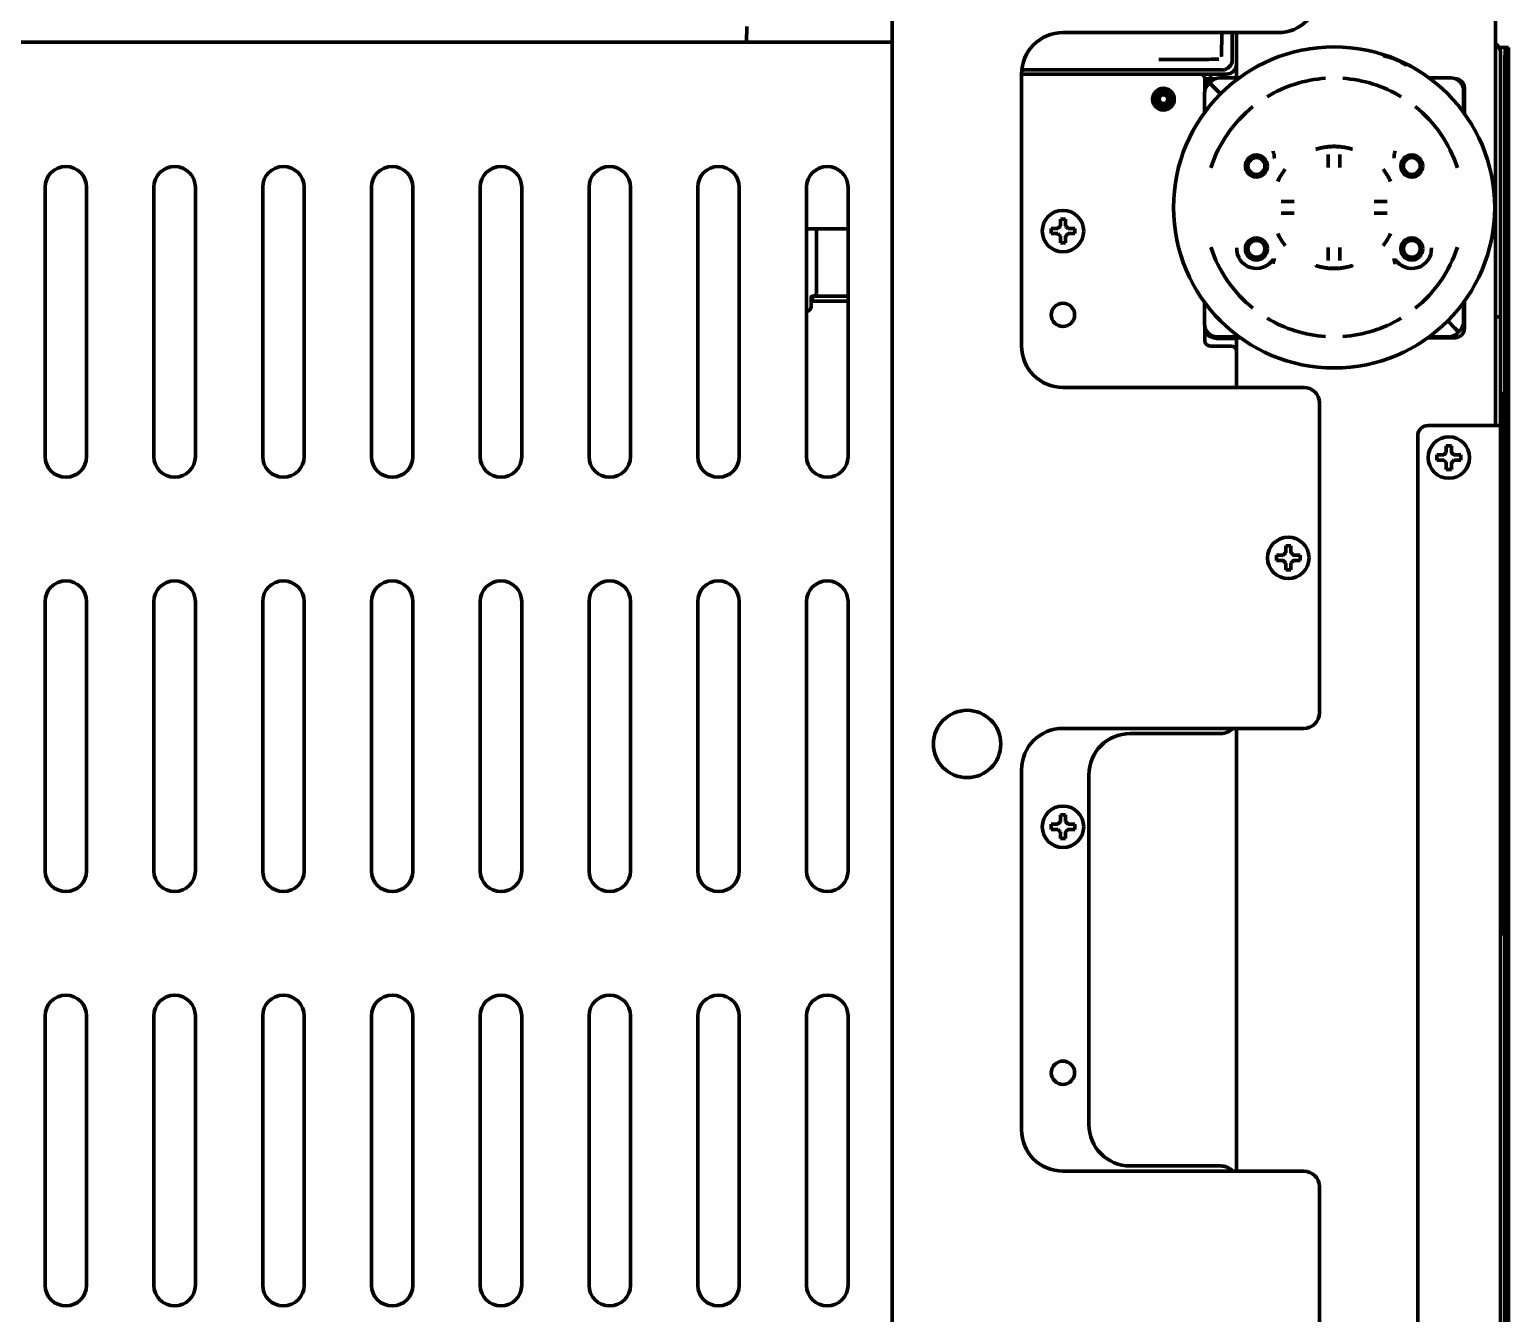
# Model space of a CAD drawing. Header units: inches. Extents: x -3022 to 7311, y 343 to 5680.
# Drawn here: x 3371.9 to 3657.4, y 5254.6 to 5502.5 of the extents above; entities that cross this region are included whole.
import ezdxf

# ---------------------------------------------------------------- set-up
doc = ezdxf.new("R2010")
doc.units = ezdxf.units.IN

msp = doc.modelspace()

# ---------------------------------------------------------------- linework, layer by layer
at = {"linetype": 'Continuous', "lineweight": 70}
for p, q in [((3654.92, 5447.07), (3654.92, 5597.1)), ((3538.42, 5510.9), (3538.42, 4887.6)), ((3510.37, 5503.13), (3510.32, 5500.1)), ((3571.42, 5501.96), (3612.92, 5501.96)), ((3604.11, 5496.74), (3604.11, 5501.96)), ((3604.92, 5493.2), (3604.92, 5501.96)), ((3224.91, 5500.1), (3538.41, 5500.1)), ((3655.65, 5499.1), (3655.9, 5499.1)), ((3656.9, 5499.1), (3655.9, 5499.1)), ((3657.42, 5499.1), (3656.9, 5499.1)), ((3657.42, 5499.1), (3657.42, 5499.1)), ((3657.42, 4925.13), (3657.42, 5499.1)), ((3655.92, 5498.1), (3655.92, 5497.89)), ((3655.92, 5496.52), (3655.92, 5497.89)), ((3655.92, 5447.41), (3655.92, 5496.52)), ((3656.74, 5496.1), (3656.74, 4926.13)), ((3563.42, 5493.96), (3563.42, 5441.46)), ((3597.82, 5493.94), (3563.42, 5493.94)), ((3563.46, 5494.74), (3602.12, 5494.74)), ((3597.82, 5493.94), (3602.92, 5493.94)), ((3598.37, 5493.94), (3598.37, 5493.77)), ((3600.65, 5493.05), (3598.8, 5493.05)), ((3599.92, 5493.93), (3599.92, 5493.04)), ((3600.72, 5493.05), (3600.87, 5493.05)), ((3605.44, 5493.2), (3601.72, 5493.2)), ((3602.42, 5493.2), (3602.42, 5493.94)), ((3604.4, 5494.6), (3604.92, 5494.6)), ((3646.27, 5493.2), (3642.1, 5493.2)), ((3598.77, 5486.53), (3598.77, 5490.25)), ((3598.82, 5492.94), (3598.82, 5490.74)), ((3598.92, 5491.1), (3598.92, 5491.25)), ((3599.5, 5492.01), (3599.73, 5492.24)), ((3599.95, 5492.47), (3599.73, 5492.24)), ((3600.43, 5491.53), (3599.73, 5492.24)), ((3600.43, 5491.53), (3599.73, 5492.24)), ((3600.43, 5491.53), (3601.85, 5490.12)), ((3600.43, 5491.53), (3601.85, 5490.12)), ((3648.77, 5486.53), (3648.77, 5490.7)), ((3648.92, 5491.25), (3648.92, 5486.32)), ((3612.19, 5478.03), (3612.19, 5478.36)), ((3635.35, 5478.03), (3635.35, 5478.36)), ((3374.92, 5420.1), (3374.92, 5472.1)), ((3382.92, 5472.1), (3382.92, 5420.1)), ((3395.92, 5420.1), (3395.92, 5472.1)), ((3403.92, 5472.1), (3403.92, 5420.1)), ((3416.92, 5420.1), (3416.92, 5472.1)), ((3424.92, 5472.1), (3424.92, 5420.1)), ((3437.92, 5420.1), (3437.92, 5472.1)), ((3445.92, 5472.1), (3445.92, 5420.1)), ((3458.92, 5420.1), (3458.92, 5472.1)), ((3466.92, 5472.1), (3466.92, 5420.1)), ((3479.92, 5420.1), (3479.92, 5472.1)), ((3487.92, 5472.1), (3487.92, 5420.1)), ((3500.92, 5420.1), (3500.92, 5472.1)), ((3508.92, 5472.1), (3508.92, 5420.1)), ((3521.92, 5420.1), (3521.92, 5472.1)), ((3529.92, 5472.1), (3529.92, 5420.1)), ((3521.92, 5464.1), (3529.92, 5464.1)), ((3523.82, 5461.06), (3523.82, 5464.1)), ((3569.12, 5463.64), (3569.12, 5464.14)), ((3569.12, 5463.14), (3569.12, 5463.64)), ((3573.72, 5464.14), (3573.72, 5463.64)), ((3573.72, 5463.64), (3573.72, 5463.14)), ((3523.82, 5451.6), (3523.82, 5461.06)), ((3612.19, 5458.36), (3612.19, 5458.04)), ((3635.35, 5458.36), (3635.35, 5458.04)), ((3522.82, 5450.83), (3522.82, 5450.85)), ((3522.82, 5449.1), (3522.82, 5450.83)), ((3523.07, 5451.1), (3529.92, 5451.1)), ((3523.07, 5450.1), (3523.07, 5451.1)), ((3529.92, 5450.1), (3523.07, 5450.1)), ((3598.77, 5445.7), (3598.77, 5449.87)), ((3648.77, 5446.15), (3648.77, 5449.87)), ((3648.92, 5450.07), (3648.92, 5444.85)), ((3655.92, 5447.1), (3655.92, 5447.41)), ((3598.82, 5445.2), (3598.82, 5442.44)), ((3645.69, 5446.28), (3647.1, 5444.86)), ((3645.69, 5446.28), (3647.1, 5444.86)), ((3647.81, 5444.16), (3647.1, 5444.86)), ((3647.81, 5444.16), (3647.1, 5444.86)), ((3654.92, 5447.1), (3655.92, 5447.1)), ((3654.92, 5447.08), (3654.92, 5446.1)), ((3654.92, 5426.1), (3654.92, 5446.1)), ((3655.92, 5446.1), (3655.92, 5447.1)), ((3655.92, 5426.1), (3655.92, 5446.1)), ((3600.29, 5443.1), (3600.3, 5443.1)), ((3605.64, 5443.05), (3600.72, 5443.05)), ((3605.44, 5443.2), (3601.27, 5443.2)), ((3604.92, 5442.9), (3601.37, 5442.9)), ((3604.92, 5433.44), (3604.92, 5443.05)), ((3647.12, 5443.05), (3641.89, 5443.05)), ((3645.82, 5443.2), (3642.1, 5443.2)), ((3647.81, 5444.16), (3647.58, 5443.93)), ((3647.81, 5444.16), (3648.04, 5444.38)), ((3603.92, 5441.44), (3599.82, 5441.44)), ((3571.42, 5433.46), (3617.92, 5433.46)), ((3620.92, 5430.46), (3620.92, 5370.62)), ((3655.95, 5430.6), (3655.95, 5432.6)), ((3655.95, 5432.6), (3656, 5432.6)), ((3655.95, 5329.6), (3655.95, 5430.6)), ((3656, 5432.6), (3656, 5430.6)), ((3656, 5430.6), (3656, 5329.6)), ((3655.92, 5430.1), (3655.95, 5430.1)), ((3653.92, 5426.1), (3641.92, 5426.1)), ((3655.92, 5426.1), (3653.92, 5426.1)), ((3655.92, 4622.11), (3655.92, 5426.1)), ((3639.92, 4622.11), (3639.92, 5424.1)), ((3643.62, 5419.9), (3643.62, 5420.4)), ((3643.62, 5419.4), (3643.62, 5419.9)), ((3648.22, 5420.4), (3648.22, 5419.9)), ((3648.22, 5419.9), (3648.22, 5419.4)), ((3612.62, 5400.54), (3612.62, 5401.04)), ((3612.62, 5400.04), (3612.62, 5400.54)), ((3617.22, 5401.04), (3617.22, 5400.54)), ((3617.22, 5400.54), (3617.22, 5400.04)), ((3374.92, 5340.1), (3374.92, 5392.1)), ((3382.92, 5392.1), (3382.92, 5340.1)), ((3395.92, 5340.1), (3395.92, 5392.1)), ((3403.92, 5392.1), (3403.92, 5340.1)), ((3416.92, 5340.1), (3416.92, 5392.1)), ((3424.92, 5392.1), (3424.92, 5340.1)), ((3437.92, 5340.1), (3437.92, 5392.1)), ((3445.92, 5392.1), (3445.92, 5340.1)), ((3458.92, 5340.1), (3458.92, 5392.1)), ((3466.92, 5392.1), (3466.92, 5340.1)), ((3479.92, 5340.1), (3479.92, 5392.1)), ((3487.92, 5392.1), (3487.92, 5340.1)), ((3500.92, 5340.1), (3500.92, 5392.1)), ((3508.92, 5392.1), (3508.92, 5340.1)), ((3521.92, 5340.1), (3521.92, 5392.1)), ((3529.92, 5392.1), (3529.92, 5340.1)), ((3617.92, 5367.62), (3571.42, 5367.62)), ((3604.92, 5282.12), (3604.92, 5367.61)), ((3601.92, 5366.62), (3584.42, 5366.62)), ((3563.42, 5359.62), (3563.42, 5290.12)), ((3576.42, 5291.12), (3576.42, 5358.62)), ((3569.12, 5348.62), (3569.12, 5349.12)), ((3569.12, 5348.12), (3569.12, 5348.62)), ((3573.72, 5349.12), (3573.72, 5348.62)), ((3573.72, 5348.62), (3573.72, 5348.12)), ((3655.95, 5330.1), (3655.92, 5330.1)), ((3655.95, 5327.6), (3655.95, 5329.6)), ((3656, 5327.6), (3655.95, 5327.6)), ((3656, 5329.6), (3656, 5327.6)), ((3374.92, 5260.1), (3374.92, 5312.1)), ((3382.92, 5312.1), (3382.92, 5260.1)), ((3395.92, 5260.1), (3395.92, 5312.1)), ((3403.92, 5312.1), (3403.92, 5260.1)), ((3416.92, 5260.1), (3416.92, 5312.1)), ((3424.92, 5312.1), (3424.92, 5260.1)), ((3437.92, 5260.1), (3437.92, 5312.1)), ((3445.92, 5312.1), (3445.92, 5260.1)), ((3458.92, 5260.1), (3458.92, 5312.1)), ((3466.92, 5312.1), (3466.92, 5260.1)), ((3479.92, 5260.1), (3479.92, 5312.1)), ((3487.92, 5312.1), (3487.92, 5260.1)), ((3500.92, 5260.1), (3500.92, 5312.1)), ((3508.92, 5312.1), (3508.92, 5260.1)), ((3521.92, 5260.1), (3521.92, 5312.1)), ((3529.92, 5312.1), (3529.92, 5260.1)), ((3571.42, 5282.12), (3617.92, 5282.12)), ((3601.92, 5283.12), (3584.42, 5283.12)), ((3620.92, 5279.12), (3620.92, 5219.28))]:
    msp.add_line(p, q, dxfattribs=at)
for centre, radius in [((3623.77, 5468.2), 31), ((3590.82, 5489.1), 2.1), ((3590.82, 5489.1), 1.81), ((3590.82, 5489.1), 1.34), ((3590.82, 5489.1), 1.2), ((3590.82, 5489.1), 0.857), ((3608.77, 5476.2), 2.13), ((3608.77, 5476.2), 1.63), ((3638.77, 5476.2), 2.13), ((3638.77, 5476.2), 1.63), ((3571.42, 5463.64), 4), ((3608.77, 5460.2), 2.13), ((3608.77, 5460.2), 1.63), ((3638.77, 5460.2), 2.13), ((3638.77, 5460.2), 1.63), ((3571.42, 5447.46), 2.25), ((3645.92, 5419.9), 4), ((3614.92, 5400.54), 4), ((3552.92, 5364.6), 6.5), ((3571.42, 5348.62), 4), ((3571.42, 5301.12), 2.25)]:
    msp.add_circle(centre, radius, dxfattribs=at)
for centre, radius, start, end in [((3612.92, 5509.96), 8, 270, 0), ((3571.42, 5493.96), 8, 90, 180), ((3653.92, 5498.1), 2, 0, 59.9991), ((3597.82, 5492.94), 1, 0, 90), ((3600.72, 5491.25), 1.8, 90, 180), ((3601.72, 5490.7), 2.5, 90, 135), ((3623.77, 5468.2), 24.99, 93.8243, 121.1757), ((3623.77, 5468.2), 24.99, 58.8243, 86.1757), ((3646.27, 5490.7), 2.5, 0, 90), ((3647.12, 5491.25), 1.8, 0, 90), ((3601.27, 5490.25), 2.5, 135, 180), ((3623.77, 5468.2), 24.99, 128.8243, 162.147), ((3623.77, 5468.2), 24.99, 17.853, 51.1757), ((3378.92, 5472.1), 4, 0, 180), ((3399.92, 5472.1), 4, 0, 180), ((3420.92, 5472.1), 4, 0, 180), ((3441.92, 5472.1), 4, 0, 180), ((3462.92, 5472.1), 4, 0, 180), ((3483.92, 5472.1), 4, 0, 180), ((3504.92, 5472.1), 4, 0, 180), ((3525.92, 5472.1), 4, 0, 180), ((3623.77, 5468.2), 12, 142.0046, 155.1606), ((3623.77, 5468.2), 12, 24.8394, 37.9954), ((3623.77, 5468.2), 12, 204.8394, 217.9954), ((3623.77, 5468.2), 12, 322.0046, 335.1606), ((3623.77, 5468.2), 24.99, 197.853, 231.1757), ((3608.77, 5460.2), 3.79, 177.1673, 327.7516), ((3638.77, 5460.2), 3.79, 212.2484, 2.8327), ((3623.77, 5468.2), 24.99, 308.8243, 342.147), ((3523.07, 5450.85), 0.25, 90, 180.0001), ((3523.32, 5451.6), 0.5, 270, 0), ((3521.82, 5449.1), 1, 275.7403, 0), ((3601.27, 5445.7), 2.5, 180, 270), ((3600.72, 5444.85), 1.8, 180, 270), ((3623.77, 5468.2), 24.99, 238.8243, 266.1757), ((3623.77, 5468.2), 24.99, 273.8243, 301.1757), ((3647.12, 5444.85), 1.8, 270, 0), ((3646.27, 5446.15), 2.5, 315, 0), ((3601.37, 5445.9), 3, 211.7883, 227.7239), ((3599.82, 5442.44), 1, 180, 270), ((3601.37, 5445.9), 3, 248.7558, 270), ((3645.82, 5445.7), 2.5, 270, 315), ((3571.42, 5441.46), 8, 180, 270), ((3603.92, 5440.44), 1, 0, 90), ((3617.92, 5430.46), 3, 0, 90), ((3641.92, 5424.1), 2, 90, 180), ((3378.92, 5420.1), 4, 180, 0), ((3399.92, 5420.1), 4, 180, 0), ((3420.92, 5420.1), 4, 180, 0), ((3441.92, 5420.1), 4, 180, 0), ((3462.92, 5420.1), 4, 180, 0), ((3483.92, 5420.1), 4, 180, 0), ((3504.92, 5420.1), 4, 180, 0), ((3525.92, 5420.1), 4, 180, 0), ((3378.92, 5392.1), 4, 0, 180), ((3399.92, 5392.1), 4, 0, 180), ((3420.92, 5392.1), 4, 0, 180), ((3441.92, 5392.1), 4, 0, 180), ((3462.92, 5392.1), 4, 0, 180), ((3483.92, 5392.1), 4, 0, 180), ((3504.92, 5392.1), 4, 0, 180), ((3525.92, 5392.1), 4, 0, 180), ((3617.92, 5370.62), 3, 270, 0), ((3571.42, 5359.62), 8, 90, 180), ((3601.92, 5369.62), 3, 270, 318.1894), ((3584.42, 5358.62), 8, 90, 180), ((3378.92, 5340.1), 4, 180, 0), ((3399.92, 5340.1), 4, 180, 0), ((3420.92, 5340.1), 4, 180, 0), ((3441.92, 5340.1), 4, 180, 0), ((3462.92, 5340.1), 4, 180, 0), ((3483.92, 5340.1), 4, 180, 0), ((3504.92, 5340.1), 4, 180, 0), ((3525.92, 5340.1), 4, 180, 0), ((3378.92, 5312.1), 4, 0, 180), ((3399.92, 5312.1), 4, 0, 180), ((3420.92, 5312.1), 4, 0, 180), ((3441.92, 5312.1), 4, 0, 180), ((3462.92, 5312.1), 4, 0, 180), ((3483.92, 5312.1), 4, 0, 180), ((3504.92, 5312.1), 4, 0, 180), ((3525.92, 5312.1), 4, 0, 180), ((3584.42, 5291.12), 8, 180, 270), ((3571.42, 5290.12), 8, 180, 270), ((3601.92, 5280.12), 3, 41.8106, 90), ((3617.92, 5279.12), 3, 0, 90), ((3378.92, 5260.1), 4, 180, 0), ((3399.92, 5260.1), 4, 180, 0), ((3420.92, 5260.1), 4, 180, 0), ((3441.92, 5260.1), 4, 180, 0), ((3462.92, 5260.1), 4, 180, 0), ((3483.92, 5260.1), 4, 180, 0), ((3504.92, 5260.1), 4, 180, 0), ((3525.92, 5260.1), 4, 180, 0)]:
    msp.add_arc(centre, radius, start, end, dxfattribs=at)
for centre, major_axis, ratio, start_param, end_param in [((3655.9, 5496.1), (0, -3), 0.052336, 3.141593, 3.653476), ((3656.9, 5496.1), (0, 3), 0.052336, 0, 1.570796), ((3597.64, 5496.88), (-4.95, -0.02), 0.020055, 1.452138, 2.472107), ((3602.11, 5496.74), (1.42, -1.42), 0.998783, 5.498396, 7.067974), ((3602.92, 5495.94), (1.42, -1.42), 0.998783, 5.498396, 7.067974)]:
    msp.add_ellipse(centre, major_axis=major_axis, ratio=ratio, start_param=start_param, end_param=end_param, dxfattribs=at)
for points, degree, knots in [([(3602.07, 5501.63), (3602.07, 5501.33), (3602.07, 5500.73), (3602.06, 5499.78), (3602.05, 5498.95), (3602.05, 5498.44), (3602.03, 5497.72), (3602.02, 5497.34)], 2, [0, 0, 0, 0.125, 0.25, 0.5, 0.625, 0.75, 1, 1, 1]), ([(3637.77, 5495.56), (3637.61, 5495.69), (3637.44, 5495.81), (3637.09, 5496.03), (3636.91, 5496.14), (3636.55, 5496.34), (3636.37, 5496.44), (3636.13, 5496.55), (3636.08, 5496.57), (3635.99, 5496.62), (3635.94, 5496.64), (3635.8, 5496.7), (3635.61, 5496.78), (3635.42, 5496.86), (3635.22, 5496.94), (3635.12, 5496.97), (3634.93, 5497.04), (3634.83, 5497.07), (3634.68, 5497.12), (3634.63, 5497.13), (3634.53, 5497.16), (3634.48, 5497.18), (3634.23, 5497.25), (3634.03, 5497.3), (3633.62, 5497.38), (3633.42, 5497.42), (3633.21, 5497.45)], 3, [0, 0, 0, 0, 0.125, 0.125, 0.25, 0.25, 0.375, 0.375, 0.40625, 0.40625, 0.4375, 0.4375, 0.5, 0.5625, 0.5625, 0.625, 0.625, 0.6875, 0.6875, 0.71875, 0.71875, 0.75, 0.75, 0.875, 0.875, 1, 1, 1, 1]), ([(3612.17, 5478.49), (3612.14, 5478.58), (3612.11, 5478.67), (3612.06, 5478.81), (3612.05, 5478.86), (3612.02, 5478.92), (3612.01, 5478.95), (3612, 5478.99), (3611.99, 5479.02), (3611.98, 5479.04)], 3, [0, 0, 0, 0, 0.5, 0.5, 0.75, 0.75, 0.875, 0.875, 1, 1, 1, 1]), ([(3635.37, 5478.49), (3635.4, 5478.58), (3635.43, 5478.67), (3635.47, 5478.81), (3635.49, 5478.86), (3635.51, 5478.92), (3635.52, 5478.95), (3635.54, 5478.99), (3635.55, 5479.02), (3635.56, 5479.04)], 3, [0, 0, 0, 0, 0.5, 0.5, 0.75, 0.75, 0.875, 0.875, 1, 1, 1, 1]), ([(3612.19, 5478.36), (3612.19, 5478.38), (3612.19, 5478.4), (3612.18, 5478.44), (3612.18, 5478.46), (3612.17, 5478.49)], 3, [0, 0, 0, 0, 0.5, 0.5, 1, 1, 1, 1]), ([(3612.19, 5478.03), (3612.2, 5477.97), (3612.21, 5477.92), (3612.23, 5477.81), (3612.24, 5477.77), (3612.25, 5477.72)], 3, [0, 0, 0, 0, 0.5, 0.5, 1, 1, 1, 1]), ([(3622.65, 5478.41), (3622.65, 5478.33), (3622.65, 5478.24), (3622.64, 5478.07), (3622.64, 5477.88), (3622.64, 5477.69), (3622.64, 5477.56), (3622.64, 5477.53), (3622.64, 5477.48), (3622.64, 5477.46), (3622.64, 5477.38), (3622.64, 5477.33), (3622.64, 5477.17), (3622.64, 5476.95), (3622.64, 5476.73), (3622.64, 5476.56), (3622.64, 5476.48), (3622.64, 5476.39), (3622.64, 5476.33), (3622.64, 5476.3), (3622.64, 5476.16), (3622.64, 5476.05), (3622.64, 5475.93)], 3, [0, 0, 0, 0, 0.125, 0.125, 0.25, 0.375, 0.375, 0.40625, 0.40625, 0.4375, 0.4375, 0.5, 0.5, 0.625, 0.75, 0.75, 0.8125, 0.84375, 0.84375, 0.875, 0.875, 1, 1, 1, 1]), ([(3624.9, 5475.93), (3624.9, 5476.05), (3624.9, 5476.16), (3624.9, 5476.39), (3624.9, 5476.61), (3624.9, 5476.84), (3624.9, 5476.97), (3624.9, 5477), (3624.9, 5477.06), (3624.9, 5477.08), (3624.9, 5477.17), (3624.9, 5477.22), (3624.89, 5477.38), (3624.89, 5477.58), (3624.89, 5477.78), (3624.89, 5477.92), (3624.89, 5477.99), (3624.89, 5478.06), (3624.89, 5478.11), (3624.89, 5478.13), (3624.89, 5478.24), (3624.89, 5478.33), (3624.89, 5478.41)], 3, [0, 0, 0, 0, 0.125, 0.125, 0.25, 0.375, 0.375, 0.40625, 0.40625, 0.4375, 0.4375, 0.5, 0.5, 0.625, 0.75, 0.75, 0.8125, 0.84375, 0.84375, 0.875, 0.875, 1, 1, 1, 1]), ([(3635.29, 5477.72), (3635.3, 5477.77), (3635.31, 5477.81), (3635.33, 5477.92), (3635.34, 5477.97), (3635.35, 5478.03)], 3, [0, 0, 0, 0, 0.5, 0.5, 1, 1, 1, 1]), ([(3635.35, 5478.36), (3635.35, 5478.38), (3635.35, 5478.4), (3635.36, 5478.44), (3635.36, 5478.46), (3635.37, 5478.49)], 3, [0, 0, 0, 0, 0.5, 0.5, 1, 1, 1, 1]), ([(3616.04, 5469.33), (3615.92, 5469.33), (3615.81, 5469.33), (3615.58, 5469.33), (3615.35, 5469.33), (3615.13, 5469.33), (3614.99, 5469.33), (3614.96, 5469.33), (3614.91, 5469.33), (3614.88, 5469.33), (3614.8, 5469.33), (3614.75, 5469.33), (3614.59, 5469.32), (3614.38, 5469.32), (3614.18, 5469.32), (3614.04, 5469.32), (3613.97, 5469.32), (3613.9, 5469.32), (3613.86, 5469.32), (3613.83, 5469.32), (3613.72, 5469.32), (3613.64, 5469.32), (3613.55, 5469.32)], 3, [0, 0, 0, 0, 0.125, 0.125, 0.25, 0.375, 0.375, 0.40625, 0.40625, 0.4375, 0.4375, 0.5, 0.5, 0.625, 0.75, 0.75, 0.8125, 0.84375, 0.84375, 0.875, 0.875, 1, 1, 1, 1]), ([(3633.98, 5469.32), (3633.9, 5469.32), (3633.81, 5469.32), (3633.64, 5469.32), (3633.45, 5469.32), (3633.26, 5469.32), (3633.13, 5469.32), (3633.1, 5469.32), (3633.05, 5469.32), (3633.03, 5469.32), (3632.95, 5469.32), (3632.9, 5469.32), (3632.74, 5469.33), (3632.52, 5469.33), (3632.3, 5469.33), (3632.13, 5469.33), (3632.05, 5469.33), (3631.96, 5469.33), (3631.9, 5469.33), (3631.87, 5469.33), (3631.73, 5469.33), (3631.62, 5469.33), (3631.5, 5469.33)], 3, [0, 0, 0, 0, 0.125, 0.125, 0.25, 0.375, 0.375, 0.40625, 0.40625, 0.4375, 0.4375, 0.5, 0.5, 0.625, 0.75, 0.75, 0.8125, 0.84375, 0.84375, 0.875, 0.875, 1, 1, 1, 1]), ([(3571.92, 5465.94), (3571.92, 5465.74), (3571.92, 5465.53), (3571.92, 5465.2), (3571.92, 5465.09), (3571.92, 5464.87), (3571.92, 5464.75), (3571.92, 5464.64)], 3, [0, 0, 0, 0, 0.5, 0.5, 0.75, 0.75, 1, 1, 1, 1]), ([(3613.55, 5467.08), (3613.64, 5467.08), (3613.72, 5467.08), (3613.9, 5467.08), (3614.08, 5467.07), (3614.28, 5467.07), (3614.41, 5467.07), (3614.43, 5467.07), (3614.48, 5467.07), (3614.51, 5467.07), (3614.59, 5467.07), (3614.64, 5467.07), (3614.8, 5467.07), (3615.01, 5467.07), (3615.24, 5467.07), (3615.4, 5467.07), (3615.49, 5467.07), (3615.58, 5467.07), (3615.63, 5467.07), (3615.66, 5467.07), (3615.81, 5467.07), (3615.92, 5467.07), (3616.04, 5467.07)], 3, [0, 0, 0, 0, 0.125, 0.125, 0.25, 0.375, 0.375, 0.40625, 0.40625, 0.4375, 0.4375, 0.5, 0.5, 0.625, 0.75, 0.75, 0.8125, 0.84375, 0.84375, 0.875, 0.875, 1, 1, 1, 1]), ([(3631.5, 5467.07), (3631.62, 5467.07), (3631.73, 5467.07), (3631.96, 5467.07), (3632.18, 5467.07), (3632.41, 5467.07), (3632.54, 5467.07), (3632.57, 5467.07), (3632.63, 5467.07), (3632.65, 5467.07), (3632.73, 5467.07), (3632.79, 5467.07), (3632.95, 5467.07), (3633.15, 5467.07), (3633.35, 5467.07), (3633.49, 5467.07), (3633.56, 5467.07), (3633.63, 5467.08), (3633.68, 5467.08), (3633.7, 5467.08), (3633.81, 5467.08), (3633.9, 5467.08), (3633.98, 5467.08)], 3, [0, 0, 0, 0, 0.125, 0.125, 0.25, 0.375, 0.375, 0.40625, 0.40625, 0.4375, 0.4375, 0.5, 0.5, 0.625, 0.75, 0.75, 0.8125, 0.84375, 0.84375, 0.875, 0.875, 1, 1, 1, 1]), ([(3569.12, 5464.14), (3569.32, 5464.14), (3569.53, 5464.14), (3569.86, 5464.14), (3569.97, 5464.14), (3570.19, 5464.14), (3570.3, 5464.14), (3570.42, 5464.14)], 3, [0, 0, 0, 0, 0.5, 0.5, 0.75, 0.75, 1, 1, 1, 1]), ([(3570.92, 5461.34), (3570.92, 5461.54), (3570.92, 5461.75), (3570.92, 5462.08), (3570.92, 5462.19), (3570.92, 5462.41), (3570.92, 5462.52), (3570.92, 5462.64)], 3, [0, 0, 0, 0, 0.5, 0.5, 0.75, 0.75, 1, 1, 1, 1]), ([(3573.72, 5463.14), (3573.52, 5463.14), (3573.31, 5463.14), (3572.98, 5463.14), (3572.87, 5463.14), (3572.65, 5463.14), (3572.53, 5463.14), (3572.42, 5463.14)], 3, [0, 0, 0, 0, 0.5, 0.5, 0.75, 0.75, 1, 1, 1, 1]), ([(3622.64, 5460.47), (3622.64, 5460.35), (3622.64, 5460.24), (3622.64, 5460.01), (3622.64, 5459.78), (3622.64, 5459.56), (3622.64, 5459.42), (3622.64, 5459.39), (3622.64, 5459.34), (3622.64, 5459.31), (3622.64, 5459.23), (3622.64, 5459.18), (3622.64, 5459.02), (3622.64, 5458.81), (3622.64, 5458.62), (3622.64, 5458.47), (3622.64, 5458.4), (3622.64, 5458.33), (3622.65, 5458.29), (3622.65, 5458.26), (3622.65, 5458.15), (3622.65, 5458.07), (3622.65, 5457.98)], 3, [0, 0, 0, 0, 0.125, 0.125, 0.25, 0.375, 0.375, 0.40625, 0.40625, 0.4375, 0.4375, 0.5, 0.5, 0.625, 0.75, 0.75, 0.8125, 0.84375, 0.84375, 0.875, 0.875, 1, 1, 1, 1]), ([(3624.89, 5457.98), (3624.89, 5458.07), (3624.89, 5458.15), (3624.89, 5458.33), (3624.89, 5458.51), (3624.89, 5458.71), (3624.89, 5458.84), (3624.89, 5458.86), (3624.89, 5458.91), (3624.89, 5458.94), (3624.89, 5459.02), (3624.89, 5459.07), (3624.9, 5459.23), (3624.9, 5459.44), (3624.9, 5459.67), (3624.9, 5459.83), (3624.9, 5459.92), (3624.9, 5460.01), (3624.9, 5460.06), (3624.9, 5460.09), (3624.9, 5460.24), (3624.9, 5460.35), (3624.9, 5460.47)], 3, [0, 0, 0, 0, 0.125, 0.125, 0.25, 0.375, 0.375, 0.40625, 0.40625, 0.4375, 0.4375, 0.5, 0.5, 0.625, 0.75, 0.75, 0.8125, 0.84375, 0.84375, 0.875, 0.875, 1, 1, 1, 1]), ([(3612.17, 5457.91), (3612.14, 5457.82), (3612.11, 5457.72), (3612.06, 5457.59), (3612.05, 5457.54), (3612.02, 5457.47), (3612.01, 5457.45), (3612, 5457.4), (3611.99, 5457.38), (3611.98, 5457.36)], 3, [0, 0, 0, 0, 0.5, 0.5, 0.75, 0.75, 0.875, 0.875, 1, 1, 1, 1]), ([(3612.19, 5458.04), (3612.19, 5458.02), (3612.19, 5458), (3612.18, 5457.95), (3612.18, 5457.93), (3612.17, 5457.91)], 3, [0, 0, 0, 0, 0.5, 0.5, 1, 1, 1, 1]), ([(3635.35, 5458.04), (3635.35, 5458.02), (3635.35, 5458), (3635.36, 5457.95), (3635.36, 5457.93), (3635.37, 5457.91)], 3, [0, 0, 0, 0, 0.5, 0.5, 1, 1, 1, 1]), ([(3635.37, 5457.91), (3635.4, 5457.82), (3635.43, 5457.72), (3635.47, 5457.59), (3635.49, 5457.54), (3635.51, 5457.47), (3635.52, 5457.45), (3635.54, 5457.4), (3635.55, 5457.38), (3635.56, 5457.36)], 3, [0, 0, 0, 0, 0.5, 0.5, 0.75, 0.75, 0.875, 0.875, 1, 1, 1, 1]), ([(3646.42, 5422.2), (3646.42, 5422), (3646.42, 5421.79), (3646.42, 5421.46), (3646.42, 5421.35), (3646.42, 5421.13), (3646.42, 5421.01), (3646.42, 5420.9)], 3, [0, 0, 0, 0, 0.5, 0.5, 0.75, 0.75, 1, 1, 1, 1]), ([(3643.62, 5420.4), (3643.82, 5420.4), (3644.03, 5420.4), (3644.36, 5420.4), (3644.47, 5420.4), (3644.69, 5420.4), (3644.8, 5420.4), (3644.92, 5420.4)], 3, [0, 0, 0, 0, 0.5, 0.5, 0.75, 0.75, 1, 1, 1, 1]), ([(3645.42, 5417.6), (3645.42, 5417.8), (3645.42, 5418.01), (3645.42, 5418.34), (3645.42, 5418.45), (3645.42, 5418.67), (3645.42, 5418.78), (3645.42, 5418.9)], 3, [0, 0, 0, 0, 0.5, 0.5, 0.75, 0.75, 1, 1, 1, 1]), ([(3648.22, 5419.4), (3648.02, 5419.4), (3647.81, 5419.4), (3647.48, 5419.4), (3647.37, 5419.4), (3647.15, 5419.4), (3647.03, 5419.4), (3646.92, 5419.4)], 3, [0, 0, 0, 0, 0.5, 0.5, 0.75, 0.75, 1, 1, 1, 1]), ([(3615.42, 5402.84), (3615.42, 5402.64), (3615.42, 5402.43), (3615.42, 5402.1), (3615.42, 5401.99), (3615.42, 5401.77), (3615.42, 5401.65), (3615.42, 5401.54)], 3, [0, 0, 0, 0, 0.5, 0.5, 0.75, 0.75, 1, 1, 1, 1]), ([(3612.62, 5401.04), (3612.82, 5401.04), (3613.03, 5401.04), (3613.36, 5401.04), (3613.47, 5401.04), (3613.69, 5401.04), (3613.8, 5401.04), (3613.92, 5401.04)], 3, [0, 0, 0, 0, 0.5, 0.5, 0.75, 0.75, 1, 1, 1, 1]), ([(3614.42, 5398.24), (3614.42, 5398.44), (3614.42, 5398.65), (3614.42, 5398.98), (3614.42, 5399.09), (3614.42, 5399.31), (3614.42, 5399.42), (3614.42, 5399.54)], 3, [0, 0, 0, 0, 0.5, 0.5, 0.75, 0.75, 1, 1, 1, 1]), ([(3617.22, 5400.04), (3617.02, 5400.04), (3616.81, 5400.04), (3616.48, 5400.04), (3616.37, 5400.04), (3616.15, 5400.04), (3616.03, 5400.04), (3615.92, 5400.04)], 3, [0, 0, 0, 0, 0.5, 0.5, 0.75, 0.75, 1, 1, 1, 1]), ([(3571.92, 5350.92), (3571.92, 5350.71), (3571.92, 5350.5), (3571.92, 5350.18), (3571.92, 5350.07), (3571.92, 5349.84), (3571.92, 5349.73), (3571.92, 5349.62)], 3, [0, 0, 0, 0, 0.5, 0.5, 0.75, 0.75, 1, 1, 1, 1]), ([(3569.12, 5349.12), (3569.32, 5349.12), (3569.53, 5349.12), (3569.86, 5349.12), (3569.97, 5349.12), (3570.19, 5349.12), (3570.3, 5349.12), (3570.42, 5349.12)], 3, [0, 0, 0, 0, 0.5, 0.5, 0.75, 0.75, 1, 1, 1, 1]), ([(3570.92, 5346.32), (3570.92, 5346.52), (3570.92, 5346.73), (3570.92, 5347.05), (3570.92, 5347.16), (3570.92, 5347.39), (3570.92, 5347.5), (3570.92, 5347.62)], 3, [0, 0, 0, 0, 0.5, 0.5, 0.75, 0.75, 1, 1, 1, 1]), ([(3573.72, 5348.12), (3573.52, 5348.12), (3573.31, 5348.12), (3572.98, 5348.12), (3572.87, 5348.12), (3572.65, 5348.12), (3572.53, 5348.12), (3572.42, 5348.12)], 3, [0, 0, 0, 0, 0.5, 0.5, 0.75, 0.75, 1, 1, 1, 1])]:
    msp.add_open_spline(points, degree=degree, knots=knots, dxfattribs=at)
for points in [[(3597.05, 5496.78), (3596.46, 5496.78), (3595.31, 5496.78), (3593.74, 5496.78), (3592.31, 5496.77), (3591.03, 5496.77), (3590.28, 5496.77), (3589.92, 5496.77)], [(3620.27, 5479.44), (3620.27, 5479.44), (3620.27, 5479.44), (3620.3, 5479.45), (3620.34, 5479.47), (3620.4, 5479.49), (3620.47, 5479.51), (3620.56, 5479.54), (3620.67, 5479.57), (3620.79, 5479.61), (3620.93, 5479.64), (3621.08, 5479.68), (3621.25, 5479.72), (3621.43, 5479.76), (3621.62, 5479.8), (3621.82, 5479.84), (3622.03, 5479.87), (3622.25, 5479.9), (3622.47, 5479.93), (3622.7, 5479.95), (3622.93, 5479.97), (3623.17, 5479.99), (3623.41, 5480), (3623.65, 5480), (3623.89, 5480), (3624.13, 5480), (3624.37, 5479.99), (3624.6, 5479.97), (3624.84, 5479.95), (3625.06, 5479.93), (3625.29, 5479.9), (3625.51, 5479.87), (3625.72, 5479.84), (3625.92, 5479.8), (3626.11, 5479.76), (3626.29, 5479.72), (3626.45, 5479.68), (3626.61, 5479.64), (3626.75, 5479.61), (3626.87, 5479.57), (3626.98, 5479.54), (3627.07, 5479.51), (3627.14, 5479.49), (3627.2, 5479.47), (3627.24, 5479.45), (3627.26, 5479.44), (3627.27, 5479.44), (3627.27, 5479.44)], [(3627.27, 5479.44), (3627.27, 5479.44), (3627.26, 5479.44), (3627.24, 5479.44), (3627.2, 5479.45), (3627.14, 5479.47), (3627.07, 5479.49), (3626.98, 5479.51), (3626.87, 5479.54), (3626.75, 5479.57), (3626.61, 5479.61), (3626.46, 5479.64), (3626.29, 5479.68), (3626.11, 5479.71), (3625.92, 5479.75), (3625.72, 5479.78), (3625.51, 5479.82), (3625.29, 5479.85), (3625.07, 5479.87), (3624.84, 5479.89), (3624.6, 5479.91), (3624.37, 5479.93), (3624.13, 5479.94), (3623.89, 5479.94), (3623.65, 5479.94), (3623.41, 5479.94), (3623.17, 5479.93), (3622.93, 5479.91), (3622.7, 5479.89), (3622.47, 5479.87), (3622.24, 5479.85), (3622.03, 5479.82), (3621.82, 5479.78), (3621.62, 5479.75), (3621.42, 5479.71), (3621.25, 5479.68), (3621.08, 5479.64), (3620.93, 5479.61), (3620.79, 5479.57), (3620.67, 5479.54), (3620.56, 5479.51), (3620.47, 5479.49), (3620.4, 5479.47), (3620.34, 5479.45), (3620.3, 5479.44), (3620.27, 5479.44), (3620.27, 5479.44), (3620.27, 5479.44)], [(3570.42, 5464.14), (3570.44, 5464.16), (3570.49, 5464.21), (3570.56, 5464.28), (3570.63, 5464.35), (3570.7, 5464.42), (3570.77, 5464.49), (3570.85, 5464.57), (3570.89, 5464.61), (3570.92, 5464.64)], [(3570.92, 5464.64), (3570.92, 5464.69), (3570.92, 5464.8), (3570.92, 5464.96), (3570.92, 5465.12), (3570.92, 5465.28), (3570.92, 5465.43), (3570.92, 5465.58), (3570.92, 5465.75), (3570.92, 5465.87), (3570.92, 5465.94)], [(3570.92, 5465.94), (3571.08, 5465.94), (3571.42, 5465.94), (3571.75, 5465.94), (3571.92, 5465.94)], [(3571.92, 5464.64), (3571.94, 5464.61), (3572, 5464.56), (3572.07, 5464.49), (3572.14, 5464.42), (3572.21, 5464.35), (3572.28, 5464.28), (3572.35, 5464.21), (3572.39, 5464.16), (3572.42, 5464.14)], [(3570.42, 5463.14), (3570.36, 5463.14), (3570.26, 5463.14), (3570.09, 5463.14), (3569.94, 5463.14), (3569.78, 5463.14), (3569.63, 5463.14), (3569.47, 5463.14), (3569.31, 5463.14), (3569.18, 5463.14), (3569.12, 5463.14)], [(3570.92, 5462.64), (3570.89, 5462.66), (3570.84, 5462.72), (3570.77, 5462.79), (3570.7, 5462.86), (3570.63, 5462.93), (3570.56, 5463), (3570.49, 5463.07), (3570.44, 5463.12), (3570.42, 5463.14)], [(3572.42, 5463.14), (3572.39, 5463.11), (3572.35, 5463.07), (3572.28, 5463), (3572.2, 5462.92), (3572.13, 5462.85), (3572.06, 5462.78), (3571.99, 5462.71), (3571.94, 5462.66), (3571.92, 5462.64)], [(3571.92, 5462.64), (3571.92, 5462.58), (3571.92, 5462.48), (3571.92, 5462.31), (3571.92, 5462.16), (3571.92, 5462), (3571.92, 5461.85), (3571.92, 5461.69), (3571.92, 5461.53), (3571.92, 5461.4), (3571.92, 5461.34)], [(3572.42, 5464.14), (3572.47, 5464.14), (3572.58, 5464.14), (3572.74, 5464.14), (3572.9, 5464.14), (3573.06, 5464.14), (3573.21, 5464.14), (3573.36, 5464.14), (3573.53, 5464.14), (3573.65, 5464.14), (3573.72, 5464.14)], [(3571.92, 5461.34), (3571.75, 5461.34), (3571.42, 5461.34), (3571.08, 5461.34), (3570.92, 5461.34)], [(3627.27, 5456.96), (3627.27, 5456.96), (3627.26, 5456.95), (3627.24, 5456.94), (3627.2, 5456.93), (3627.14, 5456.91), (3627.07, 5456.89), (3626.98, 5456.86), (3626.87, 5456.83), (3626.75, 5456.79), (3626.61, 5456.75), (3626.45, 5456.72), (3626.29, 5456.68), (3626.11, 5456.64), (3625.92, 5456.6), (3625.72, 5456.56), (3625.51, 5456.53), (3625.29, 5456.5), (3625.06, 5456.47), (3624.84, 5456.44), (3624.6, 5456.42), (3624.37, 5456.41), (3624.13, 5456.4), (3623.89, 5456.39), (3623.65, 5456.39), (3623.41, 5456.4), (3623.17, 5456.41), (3622.93, 5456.42), (3622.7, 5456.44), (3622.47, 5456.47), (3622.25, 5456.5), (3622.03, 5456.53), (3621.82, 5456.56), (3621.62, 5456.6), (3621.43, 5456.64), (3621.25, 5456.68), (3621.08, 5456.72), (3620.93, 5456.75), (3620.79, 5456.79), (3620.67, 5456.83), (3620.56, 5456.86), (3620.47, 5456.89), (3620.4, 5456.91), (3620.34, 5456.93), (3620.3, 5456.94), (3620.27, 5456.95), (3620.27, 5456.96), (3620.27, 5456.96)], [(3620.27, 5456.96), (3620.27, 5456.96), (3620.27, 5456.96), (3620.3, 5456.95), (3620.34, 5456.94), (3620.4, 5456.93), (3620.47, 5456.91), (3620.56, 5456.88), (3620.67, 5456.86), (3620.79, 5456.82), (3620.93, 5456.79), (3621.08, 5456.76), (3621.25, 5456.72), (3621.42, 5456.68), (3621.62, 5456.65), (3621.82, 5456.61), (3622.03, 5456.58), (3622.24, 5456.55), (3622.47, 5456.52), (3622.7, 5456.5), (3622.93, 5456.48), (3623.17, 5456.47), (3623.41, 5456.46), (3623.65, 5456.46), (3623.89, 5456.46), (3624.13, 5456.46), (3624.37, 5456.47), (3624.6, 5456.48), (3624.84, 5456.5), (3625.07, 5456.52), (3625.29, 5456.55), (3625.51, 5456.58), (3625.72, 5456.61), (3625.92, 5456.65), (3626.11, 5456.68), (3626.29, 5456.72), (3626.46, 5456.76), (3626.61, 5456.79), (3626.75, 5456.82), (3626.87, 5456.86), (3626.98, 5456.88), (3627.07, 5456.91), (3627.14, 5456.93), (3627.2, 5456.94), (3627.24, 5456.95), (3627.26, 5456.96), (3627.27, 5456.96), (3627.27, 5456.96)], [(3645.42, 5420.9), (3645.42, 5420.95), (3645.42, 5421.06), (3645.42, 5421.22), (3645.42, 5421.38), (3645.42, 5421.54), (3645.42, 5421.69), (3645.42, 5421.84), (3645.42, 5422.01), (3645.42, 5422.13), (3645.42, 5422.2)], [(3645.42, 5422.2), (3645.58, 5422.2), (3645.92, 5422.2), (3646.25, 5422.2), (3646.42, 5422.2)], [(3644.92, 5419.4), (3644.86, 5419.4), (3644.76, 5419.4), (3644.59, 5419.4), (3644.44, 5419.4), (3644.28, 5419.4), (3644.13, 5419.4), (3643.97, 5419.4), (3643.81, 5419.4), (3643.68, 5419.4), (3643.62, 5419.4)], [(3644.92, 5420.4), (3644.94, 5420.42), (3644.99, 5420.47), (3645.06, 5420.54), (3645.13, 5420.61), (3645.2, 5420.68), (3645.27, 5420.75), (3645.35, 5420.83), (3645.39, 5420.87), (3645.42, 5420.9)], [(3645.42, 5418.9), (3645.39, 5418.92), (3645.34, 5418.98), (3645.27, 5419.05), (3645.2, 5419.12), (3645.13, 5419.19), (3645.06, 5419.26), (3644.99, 5419.33), (3644.94, 5419.38), (3644.92, 5419.4)], [(3646.42, 5420.9), (3646.44, 5420.87), (3646.5, 5420.82), (3646.57, 5420.75), (3646.64, 5420.68), (3646.71, 5420.61), (3646.78, 5420.54), (3646.85, 5420.47), (3646.89, 5420.42), (3646.92, 5420.4)], [(3646.92, 5419.4), (3646.89, 5419.37), (3646.85, 5419.33), (3646.78, 5419.26), (3646.7, 5419.18), (3646.63, 5419.11), (3646.56, 5419.04), (3646.49, 5418.97), (3646.44, 5418.92), (3646.42, 5418.9)], [(3646.42, 5418.9), (3646.42, 5418.84), (3646.42, 5418.74), (3646.42, 5418.57), (3646.42, 5418.42), (3646.42, 5418.26), (3646.42, 5418.11), (3646.42, 5417.95), (3646.42, 5417.79), (3646.42, 5417.66), (3646.42, 5417.6)], [(3646.92, 5420.4), (3646.97, 5420.4), (3647.08, 5420.4), (3647.24, 5420.4), (3647.4, 5420.4), (3647.56, 5420.4), (3647.71, 5420.4), (3647.86, 5420.4), (3648.03, 5420.4), (3648.15, 5420.4), (3648.22, 5420.4)], [(3646.42, 5417.6), (3646.25, 5417.6), (3645.92, 5417.6), (3645.58, 5417.6), (3645.42, 5417.6)], [(3614.42, 5401.54), (3614.42, 5401.59), (3614.42, 5401.7), (3614.42, 5401.86), (3614.42, 5402.02), (3614.42, 5402.18), (3614.42, 5402.33), (3614.42, 5402.48), (3614.42, 5402.65), (3614.42, 5402.77), (3614.42, 5402.84)], [(3614.42, 5402.84), (3614.58, 5402.84), (3614.92, 5402.84), (3615.25, 5402.84), (3615.42, 5402.84)], [(3613.92, 5400.04), (3613.86, 5400.04), (3613.76, 5400.04), (3613.59, 5400.04), (3613.44, 5400.04), (3613.28, 5400.04), (3613.13, 5400.04), (3612.97, 5400.04), (3612.81, 5400.04), (3612.68, 5400.04), (3612.62, 5400.04)], [(3613.92, 5401.04), (3613.94, 5401.06), (3613.99, 5401.11), (3614.06, 5401.18), (3614.13, 5401.25), (3614.2, 5401.32), (3614.27, 5401.39), (3614.35, 5401.47), (3614.39, 5401.51), (3614.42, 5401.54)], [(3614.42, 5399.54), (3614.39, 5399.56), (3614.34, 5399.62), (3614.27, 5399.69), (3614.2, 5399.76), (3614.13, 5399.83), (3614.06, 5399.9), (3613.99, 5399.97), (3613.94, 5400.02), (3613.92, 5400.04)], [(3615.42, 5401.54), (3615.44, 5401.51), (3615.5, 5401.46), (3615.57, 5401.39), (3615.64, 5401.32), (3615.71, 5401.25), (3615.78, 5401.18), (3615.85, 5401.11), (3615.89, 5401.06), (3615.92, 5401.04)], [(3615.92, 5400.04), (3615.89, 5400.01), (3615.85, 5399.97), (3615.78, 5399.9), (3615.7, 5399.82), (3615.63, 5399.75), (3615.56, 5399.68), (3615.49, 5399.61), (3615.44, 5399.56), (3615.42, 5399.54)], [(3615.42, 5399.54), (3615.42, 5399.48), (3615.42, 5399.38), (3615.42, 5399.21), (3615.42, 5399.06), (3615.42, 5398.9), (3615.42, 5398.75), (3615.42, 5398.59), (3615.42, 5398.43), (3615.42, 5398.3), (3615.42, 5398.24)], [(3615.92, 5401.04), (3615.97, 5401.04), (3616.08, 5401.04), (3616.24, 5401.04), (3616.4, 5401.04), (3616.56, 5401.04), (3616.71, 5401.04), (3616.86, 5401.04), (3617.03, 5401.04), (3617.15, 5401.04), (3617.22, 5401.04)], [(3615.42, 5398.24), (3615.25, 5398.24), (3614.92, 5398.24), (3614.58, 5398.24), (3614.42, 5398.24)], [(3570.92, 5349.62), (3570.92, 5349.67), (3570.92, 5349.78), (3570.92, 5349.94), (3570.92, 5350.1), (3570.92, 5350.25), (3570.92, 5350.41), (3570.92, 5350.56), (3570.92, 5350.73), (3570.92, 5350.85), (3570.92, 5350.92)], [(3570.92, 5350.92), (3571.08, 5350.92), (3571.42, 5350.92), (3571.75, 5350.92), (3571.92, 5350.92)], [(3570.42, 5348.12), (3570.36, 5348.12), (3570.26, 5348.12), (3570.09, 5348.12), (3569.94, 5348.12), (3569.78, 5348.12), (3569.63, 5348.12), (3569.47, 5348.12), (3569.31, 5348.12), (3569.18, 5348.12), (3569.12, 5348.12)], [(3570.42, 5349.12), (3570.44, 5349.14), (3570.49, 5349.19), (3570.56, 5349.26), (3570.63, 5349.33), (3570.7, 5349.4), (3570.77, 5349.47), (3570.85, 5349.54), (3570.89, 5349.59), (3570.92, 5349.62)], [(3570.92, 5347.62), (3570.89, 5347.64), (3570.84, 5347.69), (3570.77, 5347.77), (3570.7, 5347.84), (3570.63, 5347.91), (3570.56, 5347.98), (3570.49, 5348.05), (3570.44, 5348.09), (3570.42, 5348.12)], [(3571.92, 5349.62), (3571.94, 5349.59), (3572, 5349.54), (3572.07, 5349.46), (3572.14, 5349.39), (3572.21, 5349.32), (3572.28, 5349.25), (3572.35, 5349.18), (3572.39, 5349.14), (3572.42, 5349.12)], [(3572.42, 5348.12), (3572.39, 5348.09), (3572.35, 5348.04), (3572.28, 5347.97), (3572.2, 5347.9), (3572.13, 5347.83), (3572.06, 5347.76), (3571.99, 5347.69), (3571.94, 5347.64), (3571.92, 5347.62)], [(3571.92, 5347.62), (3571.92, 5347.56), (3571.92, 5347.45), (3571.92, 5347.29), (3571.92, 5347.13), (3571.92, 5346.98), (3571.92, 5346.83), (3571.92, 5346.67), (3571.92, 5346.5), (3571.92, 5346.38), (3571.92, 5346.32)], [(3572.42, 5349.12), (3572.47, 5349.12), (3572.58, 5349.12), (3572.74, 5349.12), (3572.9, 5349.12), (3573.06, 5349.12), (3573.21, 5349.12), (3573.36, 5349.12), (3573.53, 5349.12), (3573.65, 5349.12), (3573.72, 5349.12)], [(3571.92, 5346.32), (3571.75, 5346.32), (3571.42, 5346.32), (3571.08, 5346.32), (3570.92, 5346.32)]]:
    msp.add_open_spline(points, degree=3, dxfattribs=at)

doc.saveas('drawing.dxf')
